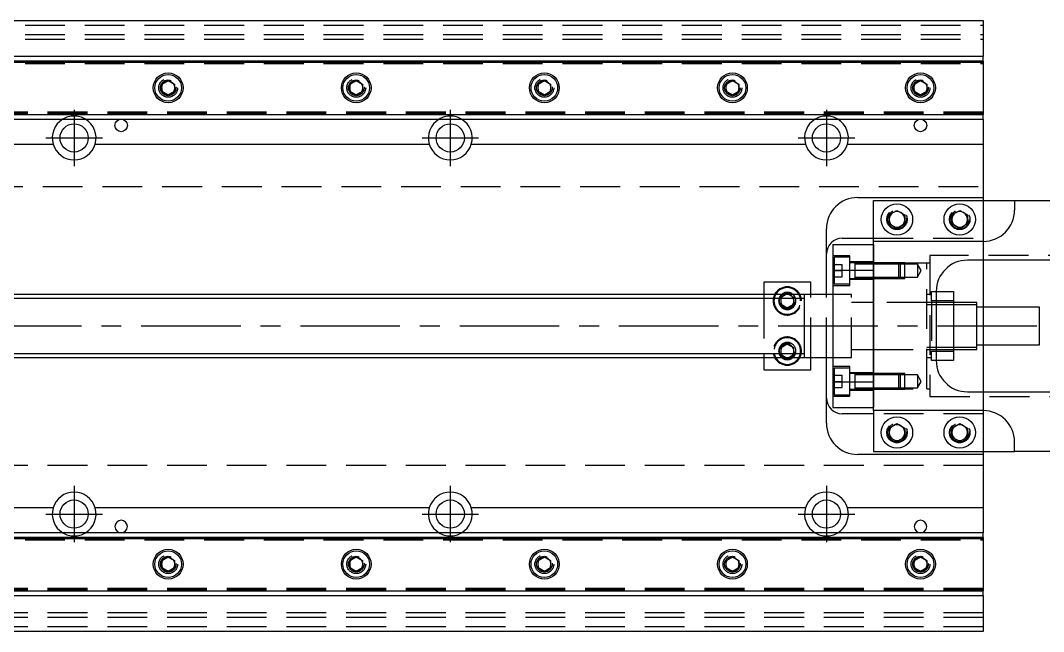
# Model space of a CAD drawing. Extents: x -20 to 1046, y -278 to 102.
# Drawn here: x 512.9 to 839.2, y -97.5 to 97.5 of the extents above; entities that cross this region are included whole.
import ezdxf

# ---------------------------------------------------------------- set-up
doc = ezdxf.new("R2010")
doc.units = 0
doc.linetypes.add('CENTER', pattern=[50.8, 31.75, -6.35, 6.35, -6.35])
doc.linetypes.add('DASHED', pattern=[19.05, 12.7, -6.35])
doc.layers.get('0').update_dxf_attribs({"linetype": 'CONTINUOUS'})
doc.layers.add('CENTER', color=1, linetype='CENTER')

msp = doc.modelspace()

# ---------------------------------------------------------------- linework, layer by layer
at = {"color": 3, "linetype": 'DASHED'}
for p, q in [((0, 96), (820, 96)), ((0, 93), (820, 93)), ((0, 91.5), (820, 91.5)), ((0, 84.2), (820, 84.2)), ((0, 83.8), (820, 83.8)), ((485, 84.204452), (820, 84.204452)), ((562.483582, 76.286038), (562.5, 76)), ((622.483582, 76.286038), (622.5, 76)), ((682.483582, 76.286038), (682.5, 76)), ((737.5, 76), (737.518502, 76.303588)), ((802.483582, 76.286038), (802.5, 76)), ((820, 68.2), (0, 68.2)), ((820, 67.8), (0, 67.8)), ((820, 67.795548), (485, 67.795548)), ((5.640312, 44.5), (820, 44.5)), ((820, 40), (820, 28)), ((795.477798, 34.364306), (795.5, 34)), ((809.5, 34), (809.520026, 34.346056)), ((785, 28), (820, 28)), ((820, 28), (820, 27)), ((820, 27), (820, 21)), ((785, 26), (785, 17.78342)), ((777.5, 22.42767), (772, 22.42767)), ((772.5, 21.92767), (772.5, 13.42767)), ((777.5, 21.92767), (772.5, 21.92767)), ((772.5, 19.67767), (775, 19.67767)), ((775, 17.67767), (775, 19.67767)), ((777.5, 12.92767), (777.5, 22.42767)), ((785, 20.42767), (777.5, 20.42767)), ((779.1, 20.17767), (777.5, 20.17767)), ((779.1, 20.17767), (779.095, 20.17767)), ((779.1, 20.17767), (779.1, 19.92022)), ((779.105, 20.17767), (779.1, 20.17767)), ((784.99998, 20.17767), (779.1, 20.17767)), ((779.1, 19.92022), (779.1, 15.435068)), ((784.99998, 19.77767), (779.1, 19.77767)), ((793.1, 20.17767), (785, 20.17767)), ((793.1, 20.177664), (785, 20.177664)), ((802, 20), (785, 20)), ((793.5, 19.77767), (785, 19.77767)), ((793.1, 15.17767), (793.1, 20.17767)), ((793.5, 19.77767), (793.1, 20.17767)), ((795, 20.177664), (793.10002, 20.177664)), ((793.5, 19.77767), (793.5, 15.57767)), ((795, 19.77767), (793.50002, 19.77767)), ((795, 15.177674), (795, 20.177664)), ((799, 19.77767), (795, 19.77767)), ((799, 19.77767), (799, 15.57767)), ((800.212436, 17.67767), (799, 19.77767)), ((802, -20), (802, 20)), ((803, 20), (802, 20)), ((803, 22.5), (803, -22.5)), ((872.5, 22.5), (803, 22.5)), ((772.5, 17.67767), (775, 17.67767)), ((775, 15.67767), (775, 17.67767)), ((799, 15.57767), (800.212436, 17.67767)), ((772.5, 15.67767), (775, 15.67767)), ((772.5, 13.42767), (777.5, 13.42767)), ((777.5, 15.17767), (779.1, 15.17767)), ((777.5, 14.92767), (785, 14.92767)), ((779.095, 15.17767), (779.1, 15.17767)), ((779.1, 15.57767), (784.99998, 15.57767)), ((779.1, 15.435068), (779.1, 15.17767)), ((779.1, 15.17767), (779.105, 15.17767)), ((779.1, 15.17767), (784.99998, 15.17767)), ((785, 15.57767), (793.5, 15.57767)), ((785, 15.177674), (793.1, 15.177674)), ((785, 15.17767), (793.1, 15.17767)), ((793.1, 15.17767), (793.5, 15.57767)), ((793.10002, 15.177674), (795, 15.177674)), ((793.50002, 15.57767), (795, 15.57767)), ((795, 15.57767), (799, 15.57767)), ((750, 10), (750, 8.75)), ((755.5, 9.1547), (756.964102, 10)), ((756.964102, 10), (757.5, 10.309402)), ((757.5, 10.309402), (758.035898, 10)), ((758.035898, 10), (759.5, 9.1547)), ((765, -10), (765, 10)), ((770, -10), (770, 10)), ((772, 12.92767), (777.5, 12.92767)), ((778, 10), (772, 10)), ((778, -10), (778, 10)), ((803.5, 10), (802, 10)), ((803.5, 11), (805, 11)), ((803.5, 8), (803.5, 11)), ((750, 8.75), (750, -8.75)), ((755.5, 8.75), (755.5, 9.1547)), ((755.5, 6.8453), (755.5, 8.75)), ((757.5, 5.690598), (755.5, 6.8453)), ((759.5, 6.8453), (757.5, 5.690598)), ((759.5, 9.1547), (759.5, 8.75)), ((759.5, 8.75), (759.5, 6.8453)), ((759.983582, 8.286038), (760, 8)), ((785, 7.5), (778, 7.5)), ((802, 7.5), (785, 7.5)), ((802, 7.5), (801.995, 7.5)), ((803.5, 7.5), (802, 7.5)), ((802.005, 7.5), (802, 7.5)), ((803.5, 6.75), (802, 6.75)), ((803.5, 8), (803.5, -8)), ((805, 8), (803.5, 8)), ((805, 7.5), (803.5, 7.5)), ((805, 6.75), (803.5, 6.75)), ((810.5, 7.5), (805, 7.5)), ((810.5, 6.75), (805, 6.75)), ((820, 6), (820, -6)), ((755.5, -6.8453), (757.5, -5.690598)), ((757.5, -5.690598), (759.5, -6.8453)), ((750, -8.75), (750, -10)), ((755, -8), (755.018502, -7.696412)), ((755.5, -8.75), (755.5, -6.8453)), ((755.5, -9.1547), (755.5, -8.75)), ((756.964102, -10), (755.5, -9.1547)), ((759.5, -9.1547), (758.035898, -10)), ((759.5, -6.8453), (759.5, -8.75)), ((759.5, -8.75), (759.5, -9.1547)), ((778, -7.5), (785, -7.5)), ((785, -7.5), (802, -7.5)), ((801.995, -7.5), (802, -7.5)), ((802, -6.75), (803.5, -6.75)), ((802, -7.5), (803.5, -7.5)), ((802, -7.5), (802.005, -7.5)), ((803.5, -6.75), (805, -6.75)), ((803.5, -7.5), (805, -7.5)), ((803.5, -8), (805, -8)), ((803.5, -11), (803.5, -8)), ((805, -6.75), (810.5, -6.75)), ((805, -7.5), (810.5, -7.5)), ((757.5, -10.309402), (756.964102, -10)), ((758.035898, -10), (757.5, -10.309402)), ((763, -10), (763, -9.999498)), ((772, -10), (778, -10)), ((777.5, -12.92767), (772, -12.92767)), ((777.5, -22.42767), (777.5, -12.92767)), ((802, -10), (803.5, -10)), ((805, -11), (803.5, -11)), ((772.5, -13.42767), (772.5, -21.92767)), ((777.5, -13.42767), (772.5, -13.42767)), ((772.5, -15.67767), (775, -15.67767)), ((775, -17.67767), (775, -15.67767)), ((785, -14.92767), (777.5, -14.92767)), ((779.1, -15.17767), (777.5, -15.17767)), ((779.1, -15.17767), (779.095, -15.17767)), ((779.1, -15.17767), (779.1, -15.435118)), ((779.105, -15.17767), (779.1, -15.17767)), ((784.99998, -15.17767), (779.1, -15.17767)), ((779.1, -15.435118), (779.1, -19.920272)), ((784.99998, -15.57767), (779.1, -15.57767)), ((793.1, -15.17767), (785, -15.17767)), ((793.1, -15.177674), (785, -15.177674)), ((793.5, -15.57767), (785, -15.57767)), ((793.1, -20.17767), (793.1, -15.17767)), ((793.5, -15.57767), (793.1, -15.17767)), ((795, -15.177674), (793.10002, -15.177674)), ((793.5, -15.57767), (793.5, -19.77767)), ((795, -15.57767), (793.50002, -15.57767)), ((795, -20.177664), (795, -15.177674)), ((799, -15.57767), (795, -15.57767)), ((799, -15.57767), (799, -19.77767)), ((800.212436, -17.67767), (799, -15.57767)), ((772.5, -17.67767), (775, -17.67767)), ((775, -19.67767), (775, -17.67767)), ((785, -17.78342), (785, -26)), ((799, -19.77767), (800.212436, -17.67767)), ((772, -22.42767), (777.5, -22.42767)), ((772.5, -19.67767), (775, -19.67767)), ((772.5, -21.92767), (777.5, -21.92767)), ((777.5, -20.17767), (779.1, -20.17767)), ((777.5, -20.42767), (785, -20.42767)), ((779.095, -20.17767), (779.1, -20.17767)), ((779.1, -19.77767), (784.99998, -19.77767)), ((779.1, -19.920272), (779.1, -20.17767)), ((779.1, -20.17767), (779.105, -20.17767)), ((779.1, -20.17767), (784.99998, -20.17767)), ((785, -19.77767), (793.5, -19.77767)), ((785, -20), (802, -20)), ((785, -20.177664), (793.1, -20.177664)), ((785, -20.17767), (793.1, -20.17767)), ((793.1, -20.17767), (793.5, -19.77767)), ((793.10002, -20.177664), (795, -20.177664)), ((793.50002, -19.77767), (795, -19.77767)), ((795, -19.77767), (799, -19.77767)), ((802, -20), (803, -20)), ((803, -22.5), (872.5, -22.5)), ((820, -21), (820, -27)), ((820, -28), (785, -28)), ((820, -27), (820, -28)), ((820, -28), (820, -40)), ((795.477798, -33.635694), (795.5, -34)), ((815.477798, -33.635694), (815.5, -34)), ((820, -44.5), (5.640312, -44.5)), ((0, -67.8), (820, -67.8)), ((0, -68.2), (820, -68.2)), ((485, -67.795548), (820, -67.795548)), ((562.483582, -75.713962), (562.5, -76)), ((622.483582, -75.713962), (622.5, -76)), ((682.483582, -75.713962), (682.5, -76)), ((742.483582, -75.713962), (742.5, -76)), ((802.483582, -75.713962), (802.5, -76)), ((820, -83.8), (0, -83.8)), ((820, -84.2), (0, -84.2)), ((820, -84.204452), (485, -84.204452)), ((820, -91.5), (0, -91.5)), ((820, -93), (0, -93)), ((820, -96), (0, -96))]:
    msp.add_line(p, q, dxfattribs=at)
at = {"color": 7, "linetype": 'CONTINUOUS'}
for p, q in [((485, 97.5), (820, 97.5)), ((820, 97.5), (820, 86)), ((820, 86), (485, 86)), ((820, 84.460392), (820, 86)), ((820, 84.460392), (485, 84.460392)), ((820, 84.460392), (820, 67.539608)), ((558, 77.1547), (560, 78.309402)), ((558, 74.8453), (558, 77.1547)), ((560, 78.309402), (562, 77.1547)), ((562, 77.1547), (562, 74.8453)), ((618, 77.1547), (620, 78.309402)), ((618, 74.8453), (618, 77.1547)), ((620, 78.309402), (622, 77.1547)), ((622, 77.1547), (622, 74.8453)), ((678, 77.1547), (680, 78.309402)), ((678, 74.8453), (678, 77.1547)), ((680, 78.309402), (682, 77.1547)), ((682, 77.1547), (682, 74.8453)), ((738, 77.1547), (740, 78.309402)), ((738, 74.8453), (738, 77.1547)), ((740, 78.309402), (742, 77.1547)), ((742, 77.1547), (742, 74.8453)), ((798, 77.1547), (800, 78.309402)), ((798, 74.8453), (798, 77.1547)), ((800, 78.309402), (802, 77.1547)), ((802, 77.1547), (802, 74.8453)), ((560, 73.690598), (558, 74.8453)), ((562, 74.8453), (560, 73.690598)), ((620, 73.690598), (618, 74.8453)), ((622, 74.8453), (620, 73.690598)), ((680, 73.690598), (678, 74.8453)), ((682, 74.8453), (680, 73.690598)), ((740, 73.690598), (738, 74.8453)), ((742, 74.8453), (740, 73.690598)), ((800, 73.690598), (798, 74.8453)), ((802, 74.8453), (800, 73.690598)), ((485, 67.539608), (820, 67.539608)), ((485, 66), (820, 66)), ((820, 66), (820, 67.539608)), ((820, 66), (820, 58)), ((485, 58), (523.291796, 58)), ((536.708204, 58), (643.291796, 58)), ((656.708204, 58), (763.291796, 58)), ((776.708204, 58), (820, 58)), ((820, 58), (820, 41)), ((780, 41), (820, 41)), ((785, 27), (785, 40)), ((785, 40), (830, 40)), ((820, 41), (820, 40)), ((830, 40), (830, 37)), ((830, 40), (865.5, 40)), ((790, 35.443376), (792.5, 36.886752)), ((792.5, 36.886752), (795, 35.443376)), ((810, 35.443376), (812.5, 36.886752)), ((812.5, 36.886752), (815, 35.443376)), ((790, 32.556624), (790, 35.443376)), ((795, 35.443376), (795, 32.556624)), ((810, 32.556624), (810, 35.443376)), ((815, 35.443376), (815, 32.556624)), ((770, 10), (770, 31)), ((792.5, 31.113248), (790, 32.556624)), ((795, 32.556624), (792.5, 31.113248)), ((812.5, 31.113248), (810, 32.556624)), ((815, 32.556624), (812.5, 31.113248)), ((775, 28), (785, 28)), ((785, 17.78342), (785, 27)), ((820, 27), (785, 27)), ((772, 26), (785, 26)), ((772, 26), (772, 17.78342)), ((855.5, 21), (815, 21)), ((820, 21), (820, 6)), ((772, 17.78342), (772, -17.78342)), ((772, 17.78342), (785, 17.78342)), ((785, 17.78342), (785, -17.78342)), ((785, -17.78342), (785, 17.78342)), ((765, 14), (750, 14)), ((750, 14), (750, 10)), ((765, 10), (765, 14)), ((763, 10), (485, 10)), ((763, 10), (762.995, 10)), ((763, -9.999498), (763, 10)), ((772, 10), (763, 10)), ((763.005, 10), (763, 10)), ((805, 11), (810.5, 11)), ((805, 11), (805, -11)), ((810.5, 11), (810.5, 8)), ((810.5, 8), (805, 8)), ((810.5, 8), (810.5, -8)), ((818, 7.5), (810.5, 7.5)), ((818, 6.75), (810.5, 6.75)), ((818, -7.5), (818, 7.5)), ((838, 6), (818, 6)), ((838, -6), (838, 6)), ((818, -6), (838, -6)), ((820, -6), (820, -21)), ((805, -8), (810.5, -8)), ((810.5, -6.75), (818, -6.75)), ((810.5, -7.5), (818, -7.5)), ((810.5, -8), (810.5, -11)), ((485, -10), (763, -10)), ((750, -10), (750, -14)), ((762.995, -10), (763, -10)), ((763, -10), (772, -10)), ((763, -10), (763.005, -10)), ((765, -14), (765, -10)), ((770, -31), (770, -10)), ((810.5, -11), (805, -11)), ((750, -14), (765, -14)), ((772, -17.78342), (772, -26)), ((772, -17.78342), (785, -17.78342)), ((785, -27), (785, -17.78342)), ((815, -21), (855.5, -21)), ((772, -26), (785, -26)), ((785, -28), (775, -28)), ((820, -27), (785, -27)), ((785, -27), (785, -40)), ((790, -32.556624), (792.5, -31.113248)), ((790, -35.443376), (790, -32.556624)), ((792.5, -31.113248), (795, -32.556624)), ((795, -32.556624), (795, -35.443376)), ((810, -32.556624), (812.5, -31.113248)), ((810, -35.443376), (810, -32.556624)), ((812.5, -31.113248), (815, -32.556624)), ((815, -32.556624), (815, -35.443376)), ((792.5, -36.886752), (790, -35.443376)), ((795, -35.443376), (792.5, -36.886752)), ((812.5, -36.886752), (810, -35.443376)), ((815, -35.443376), (812.5, -36.886752)), ((830, -40), (830, -37)), ((820, -41), (780, -41)), ((785, -40), (830, -40)), ((820, -40), (820, -41)), ((820, -41), (820, -58)), ((865.5, -40), (830, -40)), ((523.291796, -58), (485, -58)), ((643.291796, -58), (536.708204, -58)), ((763.291796, -58), (656.708204, -58)), ((820, -58), (776.708204, -58)), ((820, -58), (820, -66)), ((820, -66), (485, -66)), ((820, -67.539608), (485, -67.539608)), ((820, -67.539608), (820, -66)), ((820, -67.539608), (820, -84.460392)), ((558, -74.8453), (560, -73.690598)), ((558, -77.1547), (558, -74.8453)), ((560, -73.690598), (562, -74.8453)), ((562, -74.8453), (562, -77.1547)), ((618, -74.8453), (620, -73.690598)), ((618, -77.1547), (618, -74.8453)), ((620, -73.690598), (622, -74.8453)), ((622, -74.8453), (622, -77.1547)), ((678, -74.8453), (680, -73.690598)), ((678, -77.1547), (678, -74.8453)), ((680, -73.690598), (682, -74.8453)), ((682, -74.8453), (682, -77.1547)), ((738, -74.8453), (740, -73.690598)), ((738, -77.1547), (738, -74.8453)), ((740, -73.690598), (742, -74.8453)), ((742, -74.8453), (742, -77.1547)), ((798, -74.8453), (800, -73.690598)), ((798, -77.1547), (798, -74.8453)), ((800, -73.690598), (802, -74.8453)), ((802, -74.8453), (802, -77.1547)), ((560, -78.309402), (558, -77.1547)), ((562, -77.1547), (560, -78.309402)), ((620, -78.309402), (618, -77.1547)), ((622, -77.1547), (620, -78.309402)), ((680, -78.309402), (678, -77.1547)), ((682, -77.1547), (680, -78.309402)), ((740, -78.309402), (738, -77.1547)), ((742, -77.1547), (740, -78.309402)), ((800, -78.309402), (798, -77.1547)), ((802, -77.1547), (800, -78.309402)), ((485, -84.460392), (820, -84.460392)), ((820, -86), (820, -84.460392)), ((485, -86), (820, -86)), ((820, -86), (820, -97.5)), ((820, -97.5), (485, -97.5))]:
    msp.add_line(p, q, dxfattribs=at)
at = {"color": 3, "linetype": 'CONTINUOUS'}
for p, q in [((763, 8.75), (485, 8.75)), ((485, -8.75), (763, -8.75))]:
    msp.add_line(p, q, dxfattribs=at)
at = {"color": 7, "linetype": 'CONTINUOUS'}
for centre, radius in [((560, 76), 4.75), ((560, 76), 4.25), ((620, 76), 4.75), ((620, 76), 4.25), ((680, 76), 4.75), ((680, 76), 4.25), ((740, 76), 4.75), ((740, 76), 4.25), ((800, 76), 4.75), ((800, 76), 4.25), ((545, 64), 2), ((800, 64), 2), ((530, 60), 4.5), ((650, 60), 4.5), ((770, 60), 4.5), ((792.5, 34), 5), ((812.5, 34), 5), ((792.5, -34), 5), ((812.5, -34), 5), ((530, -60), 4.5), ((650, -60), 4.5), ((770, -60), 4.5), ((560, -76), 4.75), ((560, -76), 4.25), ((620, -76), 4.75), ((620, -76), 4.25), ((680, -76), 4.75), ((680, -76), 4.25), ((740, -76), 4.75), ((740, -76), 4.25), ((800, -76), 4.75), ((800, -76), 4.25)]:
    msp.add_circle(centre, radius, dxfattribs=at)
at = {"color": 3, "linetype": 'DASHED'}
for centre, radius in [((560, 76), 3), ((560, 76), 2.5), ((620, 76), 3), ((620, 76), 2.5), ((680, 76), 3), ((680, 76), 2.5), ((740, 76), 3), ((740, 76), 2.5), ((800, 76), 3), ((800, 76), 2.5), ((792.5, 34), 3.25), ((792.5, 34), 3), ((812.5, 34), 3.25), ((812.5, 34), 3), ((757.5, 8), 2.5), ((757.5, -8), 2.5), ((792.5, -34), 3.25), ((792.5, -34), 3), ((812.5, -34), 3.25), ((812.5, -34), 3), ((560, -76), 3), ((560, -76), 2.5), ((620, -76), 3), ((620, -76), 2.5), ((680, -76), 3), ((680, -76), 2.5), ((740, -76), 3), ((740, -76), 2.5), ((800, -76), 3), ((800, -76), 2.5)]:
    msp.add_circle(centre, radius, dxfattribs=at)
at = {"color": 7, "linetype": 'CONTINUOUS'}
for centre, radius, start, end in [((560, 76), 2.1, 162.24721, 180), ((560, 76), 2.1, 180, 197.75279), ((560, 76), 2.1, 137.75279, 162.24721), ((560, 76), 2.1, 197.75279, 222.24721), ((560, 76), 2.1, 102.24721, 137.75279), ((560, 76), 2.1, 77.75279, 102.24721), ((560, 76), 2.1, 42.24721, 77.75279), ((560, 76), 2.1, 17.75279, 42.24721), ((560, 76), 2.1, 317.75279, 342.24721), ((560, 76), 2.1, 342.24721, 17.75279), ((620, 76), 2.1, 162.24721, 180), ((620, 76), 2.1, 180, 197.75279), ((620, 76), 2.1, 137.75279, 162.24721), ((620, 76), 2.1, 197.75279, 222.24721), ((620, 76), 2.1, 102.24721, 137.75279), ((620, 76), 2.1, 77.75279, 102.24721), ((620, 76), 2.1, 42.24721, 77.75279), ((620, 76), 2.1, 17.75279, 42.24721), ((620, 76), 2.1, 317.75279, 342.24721), ((620, 76), 2.1, 342.24721, 17.75279), ((680, 76), 2.1, 162.24721, 180), ((680, 76), 2.1, 180, 197.75279), ((680, 76), 2.1, 137.75279, 162.24721), ((680, 76), 2.1, 197.75279, 222.24721), ((680, 76), 2.1, 102.24721, 137.75279), ((680, 76), 2.1, 77.75279, 102.24721), ((680, 76), 2.1, 42.24721, 77.75279), ((680, 76), 2.1, 17.75279, 42.24721), ((680, 76), 2.1, 317.75279, 342.24721), ((680, 76), 2.1, 342.24721, 17.75279), ((740, 76), 2.1, 162.24721, 180), ((740, 76), 2.1, 180, 197.75279), ((740, 76), 2.1, 137.75279, 162.24721), ((740, 76), 2.1, 197.75279, 222.24721), ((740, 76), 2.1, 102.24721, 137.75279), ((740, 76), 2.1, 77.75279, 102.24721), ((740, 76), 2.1, 42.24721, 77.75279), ((740, 76), 2.1, 17.75279, 42.24721), ((740, 76), 2.1, 317.75279, 342.24721), ((740, 76), 2.1, 342.24721, 17.75279), ((800, 76), 2.1, 162.24721, 180), ((800, 76), 2.1, 180, 197.75279), ((800, 76), 2.1, 137.75279, 162.24721), ((800, 76), 2.1, 197.75279, 222.24721), ((800, 76), 2.1, 102.24721, 137.75279), ((800, 76), 2.1, 77.75279, 102.24721), ((800, 76), 2.1, 42.24721, 77.75279), ((800, 76), 2.1, 17.75279, 42.24721), ((800, 76), 2.1, 317.75279, 342.24721), ((800, 76), 2.1, 342.24721, 17.75279), ((560, 76), 2.1, 222.24721, 257.75279), ((560, 76), 2.1, 257.75279, 282.24721), ((560, 76), 2.1, 282.24721, 317.75279), ((620, 76), 2.1, 222.24721, 257.75279), ((620, 76), 2.1, 257.75279, 282.24721), ((620, 76), 2.1, 282.24721, 317.75279), ((680, 76), 2.1, 222.24721, 257.75279), ((680, 76), 2.1, 257.75279, 282.24721), ((680, 76), 2.1, 282.24721, 317.75279), ((740, 76), 2.1, 222.24721, 257.75279), ((740, 76), 2.1, 257.75279, 282.24721), ((740, 76), 2.1, 282.24721, 317.75279), ((800, 76), 2.1, 222.24721, 257.75279), ((800, 76), 2.1, 257.75279, 282.24721), ((800, 76), 2.1, 282.24721, 317.75279), ((530, 60), 7, 121.002719, 196.60155), ((530, 60), 7, 343.39845, 58.997281), ((650, 60), 7, 121.002719, 196.60155), ((650, 60), 7, 343.39845, 58.997281), ((770, 60), 7, 121.002719, 196.60155), ((770, 60), 7, 343.39845, 58.997281), ((530, 60), 7, 196.60155, 343.39845), ((650, 60), 7, 196.60155, 343.39845), ((770, 60), 7, 196.60155, 343.39845), ((780, 31), 10, 90, 180), ((792.5, 34), 2.5, 120, 180), ((792.5, 34), 2.5, 60, 120), ((792.5, 34), 2.5, 0, 60), ((812.5, 34), 2.5, 120, 180), ((812.5, 34), 2.5, 60, 120), ((812.5, 34), 2.5, 0, 60), ((820, 37), 10, 270, 0), ((792.5, 34), 2.5, 180, 240), ((792.5, 34), 2.5, 300, 0), ((812.5, 34), 2.5, 180, 240), ((812.5, 34), 2.5, 300, 0), ((792.5, 34), 2.5, 240, 300), ((812.5, 34), 2.5, 240, 300), ((775, 23), 5, 90, 180), ((815, 11), 10, 90, 180), ((757.5, 8), 4.5, 26.3878, 153.6122), ((757.5, 8), 4.25, 28.072487, 151.927513), ((757.5, -8), 4.5, 206.3878, 333.6122), ((757.5, -8), 4.25, 208.072487, 331.927513), ((815, -11), 10, 180, 270), ((775, -23), 5, 180, 270), ((820, -37), 10, 0, 90), ((780, -31), 10, 180, 270), ((792.5, -34), 2.5, 120, 180), ((792.5, -34), 2.5, 60, 120), ((792.5, -34), 2.5, 0, 60), ((812.5, -34), 2.5, 120, 180), ((812.5, -34), 2.5, 60, 120), ((812.5, -34), 2.5, 0, 60), ((792.5, -34), 2.5, 180, 240), ((792.5, -34), 2.5, 300, 0), ((812.5, -34), 2.5, 180, 240), ((812.5, -34), 2.5, 300, 0), ((792.5, -34), 2.5, 240, 300), ((812.5, -34), 2.5, 240, 300), ((530, -60), 7, 16.60155, 163.39845), ((650, -60), 7, 16.60155, 163.39845), ((770, -60), 7, 16.60155, 163.39845), ((530, -60), 7, 163.39845, 238.997281), ((530, -60), 7, 301.002719, 16.60155), ((650, -60), 7, 163.39845, 238.997281), ((650, -60), 7, 301.002719, 16.60155), ((770, -60), 7, 163.39845, 238.997281), ((770, -60), 7, 301.002719, 16.60155), ((545, -64), 2, 90, 270), ((545, -64), 2, 270, 90), ((800, -64), 2, 90, 270), ((800, -64), 2, 270, 90), ((560, -76), 2.1, 137.75279, 162.24721), ((560, -76), 2.1, 102.24721, 137.75279), ((560, -76), 2.1, 77.75279, 102.24721), ((560, -76), 2.1, 42.24721, 77.75279), ((560, -76), 2.1, 17.75279, 42.24721), ((620, -76), 2.1, 137.75279, 162.24721), ((620, -76), 2.1, 102.24721, 137.75279), ((620, -76), 2.1, 77.75279, 102.24721), ((620, -76), 2.1, 42.24721, 77.75279), ((620, -76), 2.1, 17.75279, 42.24721), ((680, -76), 2.1, 137.75279, 162.24721), ((680, -76), 2.1, 102.24721, 137.75279), ((680, -76), 2.1, 77.75279, 102.24721), ((680, -76), 2.1, 42.24721, 77.75279), ((680, -76), 2.1, 17.75279, 42.24721), ((740, -76), 2.1, 137.75279, 162.24721), ((740, -76), 2.1, 102.24721, 137.75279), ((740, -76), 2.1, 77.75279, 102.24721), ((740, -76), 2.1, 42.24721, 77.75279), ((740, -76), 2.1, 17.75279, 42.24721), ((800, -76), 2.1, 137.75279, 162.24721), ((800, -76), 2.1, 102.24721, 137.75279), ((800, -76), 2.1, 77.75279, 102.24721), ((800, -76), 2.1, 42.24721, 77.75279), ((800, -76), 2.1, 17.75279, 42.24721), ((560, -76), 2.1, 162.24721, 180), ((560, -76), 2.1, 180, 197.75279), ((560, -76), 2.1, 197.75279, 222.24721), ((560, -76), 2.1, 222.24721, 257.75279), ((560, -76), 2.1, 257.75279, 282.24721), ((560, -76), 2.1, 282.24721, 317.75279), ((560, -76), 2.1, 317.75279, 342.24721), ((560, -76), 2.1, 342.24721, 17.75279), ((620, -76), 2.1, 162.24721, 180), ((620, -76), 2.1, 180, 197.75279), ((620, -76), 2.1, 197.75279, 222.24721), ((620, -76), 2.1, 222.24721, 257.75279), ((620, -76), 2.1, 257.75279, 282.24721), ((620, -76), 2.1, 282.24721, 317.75279), ((620, -76), 2.1, 317.75279, 342.24721), ((620, -76), 2.1, 342.24721, 17.75279), ((680, -76), 2.1, 162.24721, 180), ((680, -76), 2.1, 180, 197.75279), ((680, -76), 2.1, 197.75279, 222.24721), ((680, -76), 2.1, 222.24721, 257.75279), ((680, -76), 2.1, 257.75279, 282.24721), ((680, -76), 2.1, 282.24721, 317.75279), ((680, -76), 2.1, 317.75279, 342.24721), ((680, -76), 2.1, 342.24721, 17.75279), ((740, -76), 2.1, 162.24721, 180), ((740, -76), 2.1, 180, 197.75279), ((740, -76), 2.1, 197.75279, 222.24721), ((740, -76), 2.1, 222.24721, 257.75279), ((740, -76), 2.1, 257.75279, 282.24721), ((740, -76), 2.1, 282.24721, 317.75279), ((740, -76), 2.1, 317.75279, 342.24721), ((740, -76), 2.1, 342.24721, 17.75279), ((800, -76), 2.1, 162.24721, 180), ((800, -76), 2.1, 180, 197.75279), ((800, -76), 2.1, 197.75279, 222.24721), ((800, -76), 2.1, 222.24721, 257.75279), ((800, -76), 2.1, 257.75279, 282.24721), ((800, -76), 2.1, 282.24721, 317.75279), ((800, -76), 2.1, 317.75279, 342.24721), ((800, -76), 2.1, 342.24721, 17.75279)]:
    msp.add_arc(centre, radius, start, end, dxfattribs=at)
at = {"color": 3, "linetype": 'DASHED'}
for centre, radius, start, end in [((530, 60), 7, 58.997281, 121.002719), ((650, 60), 7, 58.997281, 121.002719), ((770, 60), 7, 58.997281, 121.002719), ((757.5, 8), 4.5, 153.6122, 170.405932), ((757.5, 8), 4.25, 151.927513, 169.835751), ((757.5, 8), 2.75, 133.341758, 164.17338), ((757.5, 8), 2.75, 46.658242, 133.341758), ((757.5, 8), 2.1, 107.75279, 137.75279), ((757.5, 8), 2.1, 102.24721, 107.75279), ((757.5, 8), 2.1, 77.75279, 102.24721), ((757.5, 8), 2.1, 72.24721, 77.75279), ((757.5, 8), 2.1, 42.24721, 72.24721), ((757.5, 8), 2.75, 15.82662, 46.658242), ((757.5, 8), 4.25, 10.164249, 28.072487), ((757.5, 8), 4.5, 9.594068, 26.3878), ((757.5, 8), 4.5, 170.405932, 0), ((757.5, 8), 4.25, 169.835751, 0), ((757.5, 8), 2.75, 180, 15.82662), ((757.5, 8), 2.75, 164.17338, 180), ((757.5, 8), 2.1, 162.24721, 180), ((757.5, 8), 2.1, 180, 197.75279), ((757.5, 8), 2.1, 159.075168, 162.24721), ((757.5, 8), 2.1, 197.75279, 222.24721), ((757.5, 8), 2.1, 137.75279, 159.075168), ((757.5, 8), 2.1, 222.24721, 257.75279), ((757.5, 8), 2.1, 282.24721, 317.75279), ((757.5, 8), 2.1, 20.924832, 42.24721), ((757.5, 8), 2.1, 317.75279, 342.24721), ((757.5, 8), 2.1, 17.75279, 20.924832), ((757.5, 8), 2.1, 342.24721, 17.75279), ((757.5, 8), 4.25, 0, 10.164249), ((757.5, 8), 4.5, 0, 9.594068), ((757.5, 8), 2.1, 257.75279, 282.24721), ((757.5, -8), 4.5, 0, 189.594068), ((757.5, -8), 4.25, 0, 190.164249), ((757.5, -8), 2.75, 344.17338, 180), ((757.5, -8), 2.1, 102.24721, 137.75279), ((757.5, -8), 2.1, 77.75279, 102.24721), ((757.5, -8), 2.1, 42.24721, 77.75279), ((757.5, -8), 4.5, 189.594068, 206.3878), ((757.5, -8), 4.25, 190.164249, 208.072487), ((757.5, -8), 2.75, 180, 195.82662), ((757.5, -8), 2.75, 195.82662, 226.658242), ((757.5, -8), 2.1, 162.24721, 180), ((757.5, -8), 2.1, 180, 197.75279), ((757.5, -8), 2.1, 137.75279, 162.24721), ((757.5, -8), 2.1, 197.75279, 200.924832), ((757.5, -8), 2.1, 200.924832, 222.24721), ((757.5, -8), 2.1, 222.24721, 252.24721), ((757.5, -8), 2.1, 287.75279, 317.75279), ((757.5, -8), 2.1, 17.75279, 42.24721), ((757.5, -8), 2.1, 317.75279, 339.075168), ((757.5, -8), 2.75, 313.341758, 344.17338), ((757.5, -8), 2.1, 339.075168, 342.24721), ((757.5, -8), 2.1, 342.24721, 17.75279), ((757.5, -8), 4.25, 331.927513, 349.835751), ((757.5, -8), 4.5, 333.6122, 350.405932), ((757.5, -8), 4.25, 349.835751, 0), ((757.5, -8), 4.5, 350.405932, 0), ((757.5, -8), 2.75, 226.658242, 313.341758), ((757.5, -8), 2.1, 252.24721, 257.75279), ((757.5, -8), 2.1, 257.75279, 282.24721), ((757.5, -8), 2.1, 282.24721, 287.75279), ((530, -60), 7, 238.997281, 301.002719), ((650, -60), 7, 238.997281, 301.002719), ((770, -60), 7, 238.997281, 301.002719)]:
    msp.add_arc(centre, radius, start, end, dxfattribs=at)
at = {"layer": 'CENTER', "color": 1, "linetype": 'CENTER'}
for p, q in [((530, 69), (530, 51)), ((650, 69), (650, 51)), ((770, 69), (770, 51)), ((521, 60), (539, 60)), ((641, 60), (659, 60)), ((761, 60), (779, 60)), ((887.945, 0), (-20, 0)), ((530, -51), (530, -69)), ((650, -51), (650, -69)), ((770, -51), (770, -69)), ((521, -60), (539, -60)), ((641, -60), (659, -60)), ((761, -60), (779, -60))]:
    msp.add_line(p, q, dxfattribs=at)

doc.saveas('drawing.dxf')
